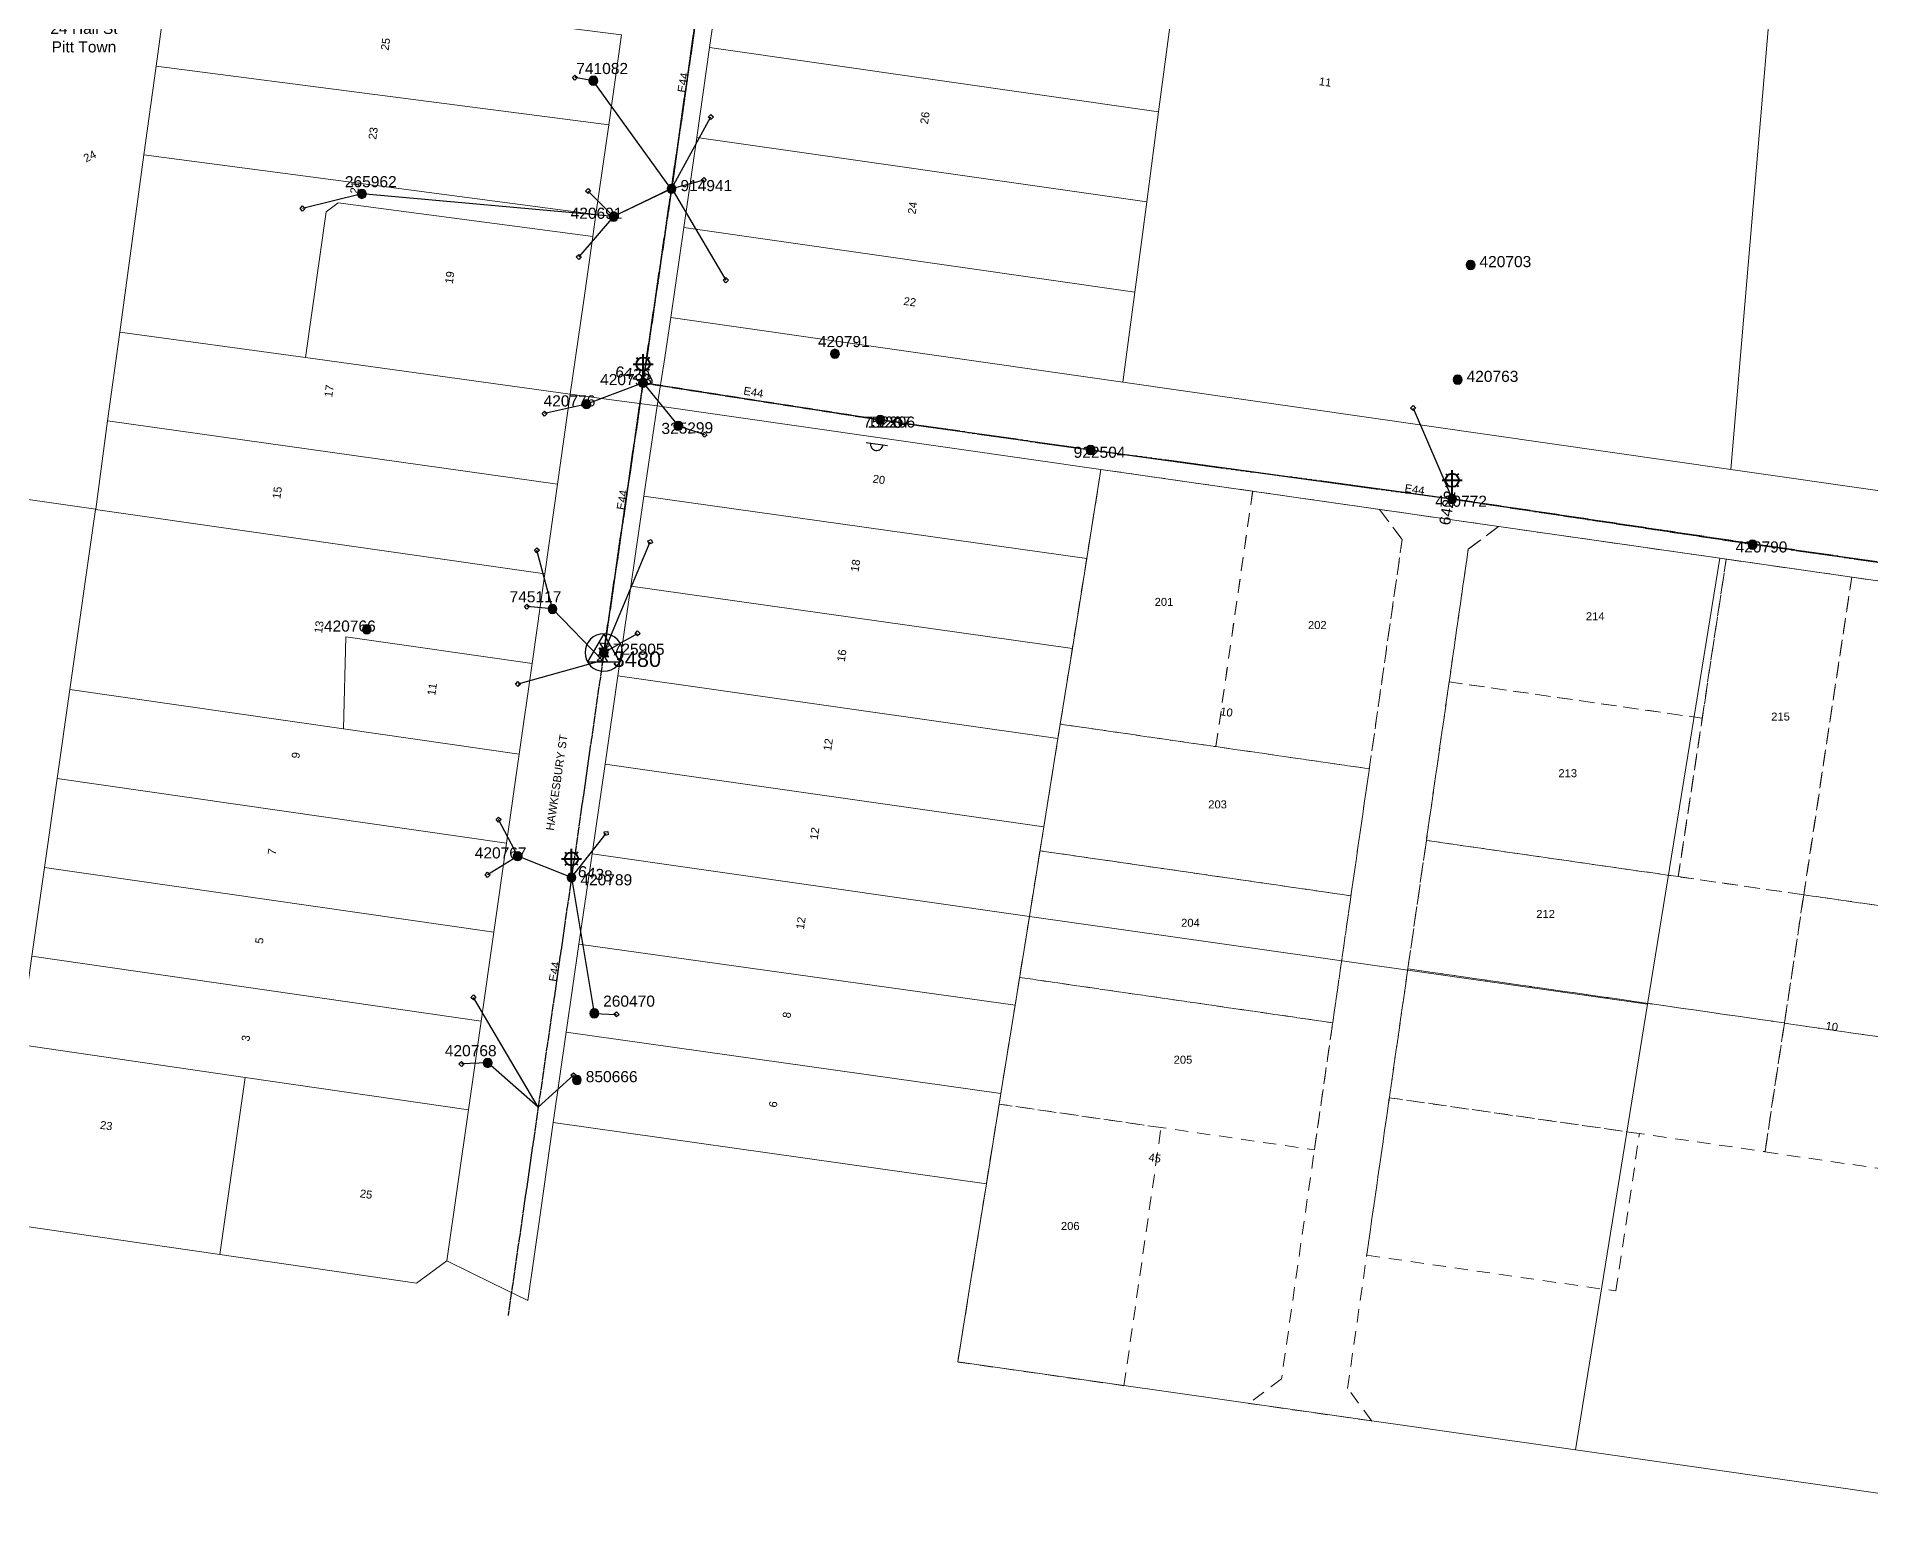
# Model space of a CAD drawing. Header units: metres. Extents: x 300152 to 302458, y 6282738 to 6284604.
# Drawn here: x 301453.7 to 301866.3, y 6282887 to 6283219.3 of the extents above; entities that cross this region are included whole.
import ezdxf
from ezdxf.enums import TextEntityAlignment as Align

# ---------------------------------------------------------------- set-up
doc = ezdxf.new("R2010")
doc.units = ezdxf.units.M
doc.linetypes.add('Cable Exist OH', pattern=[1, 1, 0])
doc.linetypes.add('Dash', pattern=[5, 3, -2])
doc.layers.get('0').update_dxf_attribs({"color": 6})
for name, color, linetype, lineweight in [('Cadastre Developer_SP_EXT', 9, 'Continuous', 5), ('Cadastre Land Parcels_SP_EXT', 9, 'Continuous', 5), ('Cadastre Roads_SP_EXT', 9, 'Continuous', 5)]:
    doc.layers.add(name, color=color, linetype=linetype, lineweight=lineweight)
for name, color, linetype in [('Equip_LV_EXT', 7, 'Continuous'), ('Equip_SP_HV_EXT', 7, 'Continuous'), ('Equip_SP_LV_EXT', 7, 'Continuous'), ('Equip_SP_SL_EXT', 7, 'Continuous'), ('Mains_LV_EXT', 7, 'Continuous'), ('Mains_SL_EXT', 7, 'Continuous'), ('Services_SP_EXT', 7, 'Continuous'), ('Sub_SP_TR_HV_LV_EXT', 7, 'Continuous'), ('SupportsOH_SP_TR_HV_LV_SL_EXT', 7, 'Continuous')]:
    doc.layers.add(name, color=color, linetype=linetype)
doc.styles.add('iecARIAL', font='arial.ttf', dxfattribs={"height": 2})
doc.styles.add('POLE_LABEL', font='arial.ttf')
doc.styles.get("Standard").update_dxf_attribs({"font": 'arial.ttf'})

# ---------------------------------------------------------------- blocks, each defined once
blk = doc.blocks.new('SUB_POLE_EXT')
blk.add_wipeout([(0, 4.22), (0.42, 4.2), (0.83, 4.14), (1.21, 4.05), (1.62, 3.9), (1.99, 3.72), (2.35, 3.51), (2.68, 3.26), (2.99, 2.99), (3.28, 2.66), (3.52, 2.34), (3.76, 1.92), (3.9, 1.62), (4.04, 1.23), (4.18, 0.63), (4.22, 0), (4.18, -0.61), (4.06, -1.15), (3.9, -1.62), (3.58, -2.24), (3.22, -2.73), (2.97, -3.01), (2.68, -3.26), (2.36, -3.5), (2, -3.72), (1.64, -3.89), (1.25, -4.03), (0.82, -4.14), (0.42, -4.2), (0, -4.22), (-0.41, -4.2), (-0.8, -4.15), (-1.21, -4.05), (-1.62, -3.9), (-1.99, -3.73), (-2.35, -3.51), (-2.68, -3.26), (-2.96, -3.02), (-3.23, -2.72), (-3.51, -2.35), (-3.71, -2.01), (-3.91, -1.6), (-4.05, -1.21), (-4.16, -0.76), (-4.22, -0.14), (-4.21, 0.39), (-4.14, 0.83), (-4.03, 1.27), (-3.9, 1.63), (-3.71, 2.02), (-3.5, 2.37), (-3.28, 2.67), (-2.99, 2.99), (-2.68, 3.27), (-2.33, 3.52), (-1.98, 3.73), (-1.63, 3.9), (-1.2, 4.05), (-0.78, 4.15), (-0.4, 4.21)])
blk.add_line((2.16, 0.48), (2.16, 0.48, 0))
blk.add_lwpolyline([(-4.22, 0, 1), (4.22, 0, 1)], format="xyb", close=True)
blk.add_lwpolyline([(2.14, 0.52), (0, 4.22), (-3.66, -2.11), (3.66, -2.11)], close=True)
for tag, height, flags, p in [('STREET_CODE', 0.2, 9, (1.5, 0)), ('ASSET_NUM', 2.5, 8, (2, 2)), ('CONSTRUCTED_VOLTAGE', 0.2, 9, (1.5, -0.2)), ('OPERATING_VOLTAGE', 0.2, 9, (1.5, -0.6)), ('OPERATED_BY', 0.2, 9, (1.5, -0.8)), ('ORIENTATION', 0.2, 9, (1.5, -1.2)), ('OWNED_BY', 0.2, 9, (1.5, -1.4)), ('SECONDARY_VOLTAGE', 0.2, 9, (1.5, -1.6)), ('STATE', 0.2, 9, (1.5, -1.8)), ('SUBSTATION_TYPE', 0.2, 9, (1.5, -2)), ('STREETNAME', 0.2, 9, (1.5, -2.8)), ('SUBURB', 0.2, 9, (1.5, -3)), ('Z', 0.2, 1, (1.5, -3.4)), ('NO_PHASES', 0.2, 9, (1.5, -0.4)), ('MAINTAINED_BY', 0.2, 9, (1.5, -1)), ('USAGE', 0.2, 9, (1.5, -2.2)), ('LEGEND', 0.2, 9, (1.5, -2.4)), ('LOCATION', 0.2, 9, (1.5, -2.6)), ('NOTES', 0.2, 9, (1.5, -3.2))]:
    blk.add_attdef(tag, text='', height=height, dxfattribs=dict(flags=flags)).set_placement(p, align=Align.MIDDLE_LEFT)
blk = doc.blocks.new('LV_OH_LINKS_OPEN_EXT')
for p, q in [((-0.17, 4.97), (-0.17, 5.46)), ((0.17, 4.97), (0.17, 5.46)), ((-0.17, 3), (-0.17, 2.5)), ((0.17, 3), (0.17, 2.5))]:
    blk.add_line(p, q)
blk.add_lwpolyline([(0, 2.99, 1), (0, 4.98, 1)], format="xyb", close=True)
at = {"flags": 9}
for tag, p in [('ACTUAL_STATUS', (0, 0)), ('CONSTRUCTED_VOLTAGE', (0, -0.2)), ('OPERATING_VOLTAGE', (0, -0.6)), ('ORIENTATION', (0, -0.8)), ('OWNED_BY', (0, -1)), ('STATE', (0, -1.2)), ('SWITCH_TYPE', (0, -1.4)), ('NO_PHASES', (0, -0.4)), ('USAGE', (0, -1.6)), ('LEGEND', (0, -1.8)), ('NOTES', (0, -2))]:
    blk.add_attdef(tag, text='', height=0.2, dxfattribs=at).set_placement(p, align=Align.MIDDLE_LEFT)
at = {"flags": 1}
blk.add_attdef('Z', (0, 0), '', height=0.2, dxfattribs=at)
blk = doc.blocks.new('LV_OH_LINKS_DISTFUSE_EXT')
for p, q in [((0, 0), (0.96, 0)), ((3.84, 0), (4.8, 0))]:
    blk.add_line(p, q)
blk.add_lwpolyline([(3.84, -1.2), (3.84, 1.2), (0.96, -1.2), (0.96, 1.2)], close=True)
at = {"flags": 9}
for tag, p in [('ACTUAL_STATUS', (0, 0)), ('CONSTRUCTED_VOLTAGE', (0, -0.2)), ('OPERATING_VOLTAGE', (0, -0.6)), ('ORIENTATION', (0, -0.8)), ('OWNED_BY', (0, -1)), ('STATE', (0, -1.2)), ('SWITCH_TYPE', (0, -1.4)), ('NO_PHASES', (0, -0.4)), ('USAGE', (0, -1.6)), ('NOTES', (0, -1.8))]:
    blk.add_attdef(tag, text='', height=0.2, dxfattribs=at).set_placement(p, align=Align.MIDDLE_LEFT)
at = {"flags": 1}
blk.add_attdef('Z', (0, 0), '', height=0.2, dxfattribs=at)
blk = doc.blocks.new('SL_LANTERN_EXT')
at = {"lineweight": 40}
for p, q in [((-2.25, 4.22), (2.25, 4.22)), ((-1.46, 5.68), (-1.06, 5.28)), ((0, 1.97), (0, 6.47)), ((1.46, 5.68), (1.06, 5.28)), ((-1.46, 2.76), (-1.06, 3.16)), ((0, 0), (0, 2.72)), ((1.46, 2.76), (1.06, 3.16))]:
    blk.add_line(p, q, dxfattribs=at)
blk.add_circle((0, 4.22), 1.5, dxfattribs=at)
at = {"style": 'iecARIAL', "flags": 8}
blk.add_attdef('ASSET_NUM', (1.5, 1.5), '', height=2.5, dxfattribs=at)
for tag, p, height, flags in [('OPERATING_VOLTAGE', (0.98, -1.65), 0.2, 9), ('ORIENTATION', (0.98, -1.85), 0.2, 9), ('OWNED_BY', (0.98, -2.05), 0.2, 9), ('STATE', (0.98, -2.25), 0.2, 9), ('CONSTRUCTED_VOLTAGE', (0.98, -0.65), 0.2, 9), ('CONTROL_TYPE', (0.98, -0.85), 0.2, 9), ('LANTERN_PURPOSE', (0.98, -1.05), 0.2, 9), ('LANTERN_TYPE', (0.98, -1.25), 0.2, 9), ('NO_PHASES', (0.98, -1.45), 0.2, 9), ('USAGE', (0.98, -2.45), 0.2, 9), ('CEXIST', (0.98, -2.65), 0.2, 9), ('CNEW', (0.98, -2.85), 0.2, 9), ('CNUMBER', (0.98, -3.05), 0.2, 9), ('CREMOVE', (0.98, -3.25), 0.2, 9), ('CREPLACE', (0.98, -3.45), 0.2, 9), ('LKINGHEIGHT', (0.98, -3.65), 0.2, 9), ('LBRACKET', (0.98, -3.85), 0.2, 9), ('LBRACKETVOCAB', (0.98, -4.05), 0.2, 9), ('LCATEGORY', (0.98, -4.25), 0.2, 9), ('LNUMBER', (2.18, -3.25), 2.5, 8), ('LCHARGE1', (0.98, -4.45), 0.2, 9), ('LCHARGE1PERCENT', (0.98, -4.65), 0.2, 9), ('LCHARGE2', (0.98, -4.85), 0.2, 9), ('LCHARGE2PERCENT', (0.98, -5.05), 0.2, 9), ('LCHARGE3', (0.98, -5.25), 0.2, 9), ('LCHARGE3PERCENT', (0.98, -5.45), 0.2, 9), ('LEXIST', (0.98, -5.65), 0.2, 9), ('LLAMP', (0.98, -5.85), 0.2, 9), ('LLAMPVOCAB', (0.98, -6.05), 0.2, 9), ('LMAST', (0.98, -6.25), 0.2, 9), ('LMASTVOCAB', (0.98, -6.45), 0.2, 9), ('LNEW', (0.98, -6.65), 0.2, 9), ('LANTNUMBER', (0.98, -6.85), 0.2, 9), ('LOUTREACH', (0.98, -7.25), 0.2, 9), ('LOUTREACHVOCAB', (0.98, -7.45), 0.2, 9), ('LRATECODE', (0.98, -7.65), 0.2, 9), ('LREMOVE', (0.98, -7.85), 0.2, 9), ('LREPLACE', (0.98, -8.05), 0.2, 9), ('LTYPE', (0.98, -8.25), 0.2, 9), ('LTYPEVOCAB', (0.98, -8.45), 0.2, 9), ('STREETNAME', (0.98, -9.25), 0.2, 9), ('SUBURB', (0.98, -9.45), 0.2, 1), ('LEGEND', (0.98, -8.65), 0.2, 9), ('LOCATION', (0.98, -8.85), 0.2, 9), ('NOTES', (0.98, -9.05), 0.2, 9)]:
    blk.add_attdef(tag, p, '', height=height, dxfattribs=dict(flags=flags))
blk = doc.blocks.new('CCP_EXT')
blk.add_wipeout([(0, 0.57), (0.57, 0), (0, -0.57), (-0.57, 0)])
blk.add_lwpolyline([(-0.57, 0), (0, 0.57), (0.57, 0), (0, -0.57), (-0.57, 0)])
at = {"flags": 1}
blk.add_attdef('Z', (0, 0), '', height=0.2, dxfattribs=at)
at = {"flags": 9}
for tag, p in [('CCP_TYPE', (0, 0)), ('CONSTRUCTED_VOLTAGE', (0, -0.2)), ('OPERATING_VOLTAGE', (0, -0.6)), ('ORIENTATION', (0, -0.8)), ('OWNED_BY', (0, -1)), ('STATE', (0, -1.8)), ('NO_PHASES', (0, -0.4)), ('USAGE', (0, -1.2)), ('LEGEND', (0, -1.4)), ('LIFE_SUPPORT', (0, -1.6)), ('NOTES', (0, -2))]:
    blk.add_attdef(tag, text='', height=0.2, dxfattribs=at).set_placement(p, align=Align.MIDDLE_LEFT)
blk = doc.blocks.new('POLE_EXT')
blk.add_hatch(color=256).paths.add_polyline_path([(-1, 0, 1), (1, 0, 1)])
blk.add_lwpolyline([(-1, 0, 1), (1, 0, 1)], format="xyb", close=True)
for tag, height, flags, p in [('pNumber', 2.5, 8, (-17.84, 2.07)), ('OWNED_BY', 0.2, 9, (1.35, -0.4)), ('SPECIAL_USE', 0.2, 9, (1.35, -0.8)), ('STATE', 0.2, 9, (1.35, -1)), ('cLV', 0.2, 9, (1.35, -1.4)), ('hDepth', 0.2, 9, (1.35, -1.6)), ('hDia', 0.2, 9, (1.35, -1.8)), ('cHV', 0.2, 9, (1.35, -2)), ('cLinedev', 0.2, 9, (1.35, -3.4)), ('pExisting', 0.2, 9, (1.35, -3.8)), ('PARENT', 0.2, 9, (1.35, -0.6)), ('USAGE', 0.2, 9, (1.35, -1.2)), ('LBRACKET', 0.2, 9, (1.35, -2.2)), ('LExisting', 0.2, 9, (1.35, -2.4)), ('LANTNUMBER', 0.2, 9, (1.35, -2.6)), ('LOther', 0.2, 9, (1.35, -2.8)), ('LRemove', 0.2, 9, (1.35, -3)), ('LEGEND', 0.2, 9, (1.35, -3.2)), ('LOCATION', 0.2, 9, (1.35, -3.6)), ('PFNUMBER', 0.2, 9, (1.35, -4)), ('NEWPFNUMBER', 0.2, 9, (1.35, -4.2)), ('pFooting', 0.2, 9, (1.35, -4.4)), ('pNew', 0.2, 9, (1.35, -4.6)), ('pRelocate', 0.2, 9, (1.35, -5)), ('pRemove', 0.2, 9, (1.35, -5.2)), ('pReplace', 0.2, 9, (1.35, -5.4)), ('pStay', 0.2, 9, (1.35, -5.6)), ('pType', 0.2, 9, (1.35, -5.8)), ('cspan', 0.2, 9, (1.35, -6)), ('STREETNAME', 0.2, 9, (1.35, -6.2)), ('SUBURB', 0.2, 9, (1.35, -6.4)), ('OPERATED_BY', 0.2, 9, (1.36, -7.01)), ('NOTES', 0.2, 9, (1.35, -6.6)), ('MAINTAINED_BY', 0.2, 9, (1.36, -6.81))]:
    blk.add_attdef(tag, text='', height=height, dxfattribs=dict(flags=flags)).set_placement(p, align=Align.MIDDLE_LEFT)
at = {"style": 'POLE_LABEL'}
for tag, height, flags, p in [('STRUCTURE_PLANT_NUMBER', 0.2, 9, (1.35, 0.03)), ('ASSET_NUM', 2.5, 8, (2, 2)), ('STREET_CODE', 0.2, 9, (1.35, -0.2))]:
    blk.add_attdef(tag, text='', height=height, dxfattribs=dict(at, flags=flags)).set_placement(p, align=Align.MIDDLE_LEFT)
at = {"flags": 1}
blk.add_attdef('Z', (1.35, -7.33), '', height=0.2, dxfattribs=at)
blk = doc.blocks.new('HV_USL_CLOSED_EXT')
blk.add_line((2.4, 5.5), (-2.4, 5.5))
blk.add_lwpolyline([(1.44, 5.5, 0.414214), (0, 6.94, 0.414214), (-1.44, 5.5)], format="xyb")
for tag, height, flags, p in [('STREET_CODE', 0.2, 9, (1.5, 0)), ('ASSET_NUM', 2.5, 8, (2, 2)), ('ACTUAL_STATUS', 0.2, 9, (1.5, -0.2)), ('CONSTRUCTED_VOLTAGE', 0.2, 9, (1.5, -0.4)), ('OPERATING_VOLTAGE', 0.2, 9, (1.5, -0.8)), ('ORIENTATION', 0.2, 9, (1.5, -1)), ('OWNED_BY', 0.2, 9, (1.5, -1.2)), ('OPERATED_BY', 0.2, 9, (1.5, -1.4)), ('STATE', 0.2, 9, (1.5, -1.8)), ('SWITCH_TYPE', 0.2, 9, (1.5, -2)), ('STREETNAME', 0.2, 9, (1.5, -2.8)), ('SUBURB', 0.2, 9, (1.5, -3)), ('Z', 0.2, 1, (1.5, -3.6)), ('NO_PHASES', 0.2, 9, (1.5, -0.6)), ('MAINTAINED_BY', 0.2, 9, (1.5, -1.6)), ('USAGE', 0.2, 9, (1.5, -2.2)), ('LEGEND', 0.2, 9, (1.5, -2.4)), ('LOCATION', 0.2, 9, (1.5, -2.6)), ('NOTES', 0.2, 9, (1.5, -3.2)), ('LABEL_ALIGNMENT', 0.2, 9, (1.5, -3.4))]:
    blk.add_attdef(tag, text='', height=height, dxfattribs=dict(flags=flags)).set_placement(p, align=Align.MIDDLE_LEFT)

msp = doc.modelspace()

# ---------------------------------------------------------------- linework, layer by layer
at = {"layer": 'Cadastre Developer_SP_EXT', "linetype": 'Dash'}
for points in [[(301693.17, 6283121.9), (301684.01, 6283064.58), (301719.04, 6283059.52), (301727.31, 6283117), (301693.17, 6283121.9)], [(301727.31, 6283117), (301719.04, 6283059.52), (301753.54, 6283054.53), (301760.95, 6283106.11), (301755.86, 6283112.9), (301727.31, 6283117)], [(301755.86, 6283112.9), (301760.95, 6283106.11), (301733.79, 6282917.24), (301726.38, 6282911.71), (301754.14, 6282907.75), (301748.65, 6282915.1), (301775.81, 6283103.97), (301782.61, 6283109.06), (301755.86, 6283112.9)], [(301833.85, 6283101.71), (301782.61, 6283109.06), (301775.81, 6283103.97), (301771.52, 6283074.08), (301828.45, 6283065.91), (301833.85, 6283101.71)], [(301862.08, 6283097.66), (301833.85, 6283101.71), (301823.07, 6283030.27), (301851.29, 6283026.17), (301862.08, 6283097.66)], [(301890.32, 6283093.61), (301862.08, 6283097.66), (301851.29, 6283026.17), (301879.54, 6283022.12), (301890.32, 6283093.61)], [(301823.07, 6283030.27), (301828.45, 6283065.91), (301771.52, 6283074.08), (301766.38, 6283038.41), (301823.07, 6283030.27)], [(301749.42, 6283025.95), (301753.54, 6283054.53), (301684.01, 6283064.58), (301679.45, 6283036.08), (301749.42, 6283025.95)], [(301762.22, 6283009.49), (301846.94, 6282997.33), (301851.29, 6283026.17), (301766.38, 6283038.41), (301762.22, 6283009.49)], [(301745.31, 6282997.37), (301749.42, 6283025.95), (301679.45, 6283036.08), (301674.86, 6283007.58), (301745.31, 6282997.37)], [(301846.93, 6282997.27), (301931.72, 6282985.1), (301936.27, 6283013.98), (301851.29, 6283026.17), (301846.93, 6282997.27)], [(301670.26, 6282979.07), (301741.2, 6282968.78), (301745.31, 6282997.37), (301674.86, 6283007.58), (301670.26, 6282979.07)], [(301758.05, 6282980.51), (301842.58, 6282968.38), (301846.94, 6282997.33), (301762.22, 6283009.49), (301758.05, 6282980.51)], [(301842.56, 6282968.29), (301927.14, 6282956.16), (301931.72, 6282985.1), (301846.93, 6282997.27), (301842.56, 6282968.29)], [(301698.35, 6282915.7), (301706.7, 6282973.78), (301670.26, 6282979.07), (301660.95, 6282921.02), (301698.35, 6282915.7)], [(301809, 6282937.01), (301814.34, 6282972.43), (301758.05, 6282980.51), (301752.96, 6282945.05), (301809, 6282937.01)]]:
    msp.add_lwpolyline(points, close=True, dxfattribs=at)
at = {"layer": 'Cadastre Land Parcels_SP_EXT', "linetype": 'Continuous'}
for points in [[(301956.57, 6283307.8), (301852.89, 6283320.38), (301845.23, 6283244.01), (301834.88, 6283121.91), (301936.49, 6283107.33), (301956.57, 6283307.8)], [(301469.68, 6283132.87), (301472.41, 6283152.82), (301477.85, 6283192.71), (301480.57, 6283212.66), (301483.29, 6283232.6), (301486.01, 6283252.54), (301488.28, 6283269.18), (301449.82, 6283249.44), (301445.01, 6283246.98), (301426.79, 6283118.7), (301431.22, 6283118.07), (301467, 6283112.99), (301469.68, 6283132.87)], [(301760.27, 6283256.46), (301714.21, 6283263.21), (301711.52, 6283242.92), (301708.83, 6283222.65), (301706.15, 6283202.37), (301703.47, 6283182.09), (301700.79, 6283161.81), (301698.11, 6283141.54), (301834.88, 6283121.91), (301845.23, 6283244.01), (301779.9, 6283253.58), (301760.27, 6283256.46)], [(301708.83, 6283222.65), (301608.04, 6283237.14), (301605.13, 6283216.89), (301706.15, 6283202.37), (301708.83, 6283222.65)], [(301585.29, 6283219.69), (301483.29, 6283232.6), (301480.57, 6283212.66), (301582.43, 6283199.48), (301585.29, 6283219.69)], [(301706.15, 6283202.37), (301605.13, 6283216.89), (301602.22, 6283196.63), (301703.47, 6283182.09), (301706.15, 6283202.37)], [(301579.56, 6283179.26), (301582.43, 6283199.48), (301480.57, 6283212.66), (301477.85, 6283192.71), (301579.56, 6283179.26)], [(301703.47, 6283182.09), (301602.22, 6283196.63), (301599.32, 6283176.38), (301700.79, 6283161.81), (301703.47, 6283182.09)], [(301578.85, 6283174.31), (301579.56, 6283179.26), (301477.85, 6283192.71), (301472.41, 6283152.82), (301514.17, 6283147.06), (301518.87, 6283179.9), (301521.52, 6283181.89), (301578.85, 6283174.31)], [(301576.73, 6283159.47), (301578.85, 6283174.31), (301521.52, 6283181.89), (301518.87, 6283179.9), (301514.17, 6283147.06), (301573.77, 6283138.83), (301576.73, 6283159.47)], [(301700.79, 6283161.81), (301599.32, 6283176.38), (301596.41, 6283156.12), (301698.11, 6283141.54), (301700.79, 6283161.81)], [(301573.77, 6283138.83), (301514.17, 6283147.06), (301472.41, 6283152.82), (301469.68, 6283132.87), (301570.91, 6283118.62), (301573.77, 6283138.83)], [(301693.17, 6283121.9), (301593.36, 6283136.22), (301590.35, 6283115.92), (301689.96, 6283101.84), (301693.17, 6283121.9)], [(301570.91, 6283118.62), (301469.68, 6283132.87), (301467, 6283112.99), (301466.99, 6283112.92), (301568.04, 6283098.4), (301570.91, 6283118.62)], [(301832.41, 6283101.91), (301693.17, 6283121.9), (301689.96, 6283101.84), (301686.74, 6283081.58), (301683.49, 6283061.34), (301680.31, 6283041.45), (301677.09, 6283021.31), (301816.15, 6283001.57), (301832.41, 6283101.91)], [(301431.22, 6283118.07), (301426.79, 6283118.7), (301409.6, 6282998.13), (301449.8, 6282992.4), (301449.89, 6282992.48), (301452.64, 6283012.33), (301455.49, 6283032.34), (301458.35, 6283052.35), (301461.2, 6283072.36), (301466.99, 6283112.92), (301467, 6283112.99), (301431.22, 6283118.07)], [(301565.17, 6283078.2), (301568.04, 6283098.4), (301466.99, 6283112.92), (301461.2, 6283072.36), (301522.78, 6283063.49), (301523.31, 6283084.22), (301565.17, 6283078.2)], [(301899.87, 6282886.97), (301932.16, 6283087.6), (301832.41, 6283101.91), (301816.15, 6283001.57), (301799.92, 6282901.25), (301899.87, 6282886.97)], [(301565.17, 6283078.2), (301523.31, 6283084.22), (301522.78, 6283063.49), (301562.26, 6283057.8), (301565.17, 6283078.2)], [(301562.26, 6283057.8), (301522.78, 6283063.49), (301461.2, 6283072.36), (301458.35, 6283052.35), (301559.42, 6283037.78), (301562.26, 6283057.8)], [(301680.31, 6283041.45), (301581.6, 6283055.6), (301578.69, 6283035.39), (301677.09, 6283021.31), (301680.31, 6283041.45)], [(301559.42, 6283037.78), (301458.35, 6283052.35), (301455.49, 6283032.34), (301556.58, 6283017.77), (301559.42, 6283037.78)], [(301556.58, 6283017.77), (301455.49, 6283032.34), (301452.64, 6283012.33), (301553.74, 6282997.77), (301556.58, 6283017.77)], [(301673.84, 6283001.32), (301677.09, 6283021.31), (301578.69, 6283035.39), (301575.71, 6283015.09), (301673.84, 6283001.32)], [(301816.15, 6283001.57), (301677.09, 6283021.31), (301673.84, 6283001.32), (301670.64, 6282981.49), (301667.39, 6282961.09), (301664.13, 6282940.93), (301660.95, 6282921.03), (301799.92, 6282901.25), (301816.15, 6283001.57)], [(301553.74, 6282997.77), (301452.64, 6283012.33), (301449.89, 6282992.48), (301500.62, 6282985.05), (301550.89, 6282977.76), (301553.74, 6282997.77)], [(301673.84, 6283001.32), (301575.71, 6283015.09), (301572.87, 6282995.29), (301670.64, 6282981.49), (301673.84, 6283001.32)], [(301670.64, 6282981.49), (301572.87, 6282995.29), (301569.96, 6282974.96), (301667.39, 6282961.09), (301670.64, 6282981.49)], [(301494.9, 6282945.19), (301500.62, 6282985.05), (301449.89, 6282992.48), (301449.8, 6282992.4), (301444.09, 6282952.56), (301494.9, 6282945.19)], [(301539.21, 6282938.75), (301546.01, 6282943.83), (301550.89, 6282977.76), (301500.62, 6282985.05), (301494.9, 6282945.19), (301539.21, 6282938.75)]]:
    msp.add_lwpolyline(points, close=True, dxfattribs=at)
at = {"layer": 'Mains_LV_EXT', "linetype": 'Cable Exist OH'}
for points in [[(301590.14, 6283141.38), (301596.56, 6283185.04)], [(301643.51, 6283133.06), (301590.14, 6283141.38)], [(301772.19, 6283115.25), (301690.85, 6283126.27), (301643.51, 6283133.06)], [(301929.75, 6283092.02), (301839.79, 6283105.15), (301772.19, 6283115.25)]]:
    msp.add_lwpolyline(points, dxfattribs=at)
at = {"layer": 'Mains_LV_EXT', "linetype": 'Continuous'}
msp.add_lwpolyline([(301592.13, 6283141.12, 0.495929), (301590.43, 6283143.39)], format="xyb", dxfattribs=at)
at = {"layer": 'Mains_SL_EXT', "linetype": 'Cable Exist OH'}
msp.add_lwpolyline([(301772.19, 6283115.25), (301839.76, 6283105.09), (301929.68, 6283092.17), (301999.85, 6283082.31)], dxfattribs=at)

# ---------------------------------------------------------------- block references
at = {"layer": 'Equip_SP_HV_EXT'}
ref = msp.add_blockref('HV_USL_CLOSED_EXT', (301643.51, 6283133.06), dxfattribs=dict(at, rotation=171.8872288477649))
ref.add_attrib('ASSET_NUM', '11207', dxfattribs={"layer": '0', "height": 2.5}).set_placement((301645.51, 6283133.81), align=Align.TOP_CENTER)
at = {"layer": 'Equip_SP_LV_EXT', "rotation": 260.5347814841947}
msp.add_blockref('LV_OH_LINKS_OPEN_EXT', (301643.51, 6283133.06), dxfattribs=at)
at = {"layer": 'Equip_SP_SL_EXT'}
ref = msp.add_blockref('SL_LANTERN_EXT', (301590.14, 6283141.38), dxfattribs=at)
ref.add_attrib('ASSET_NUM', '6420', dxfattribs={"layer": '0', "height": 2.5, "rotation": 351.8363, "style": 'iecARIAL'}).set_placement((301591.64, 6283142.88), align=Align.MIDDLE_RIGHT)
ref = msp.add_blockref('SL_LANTERN_EXT', (301772.19, 6283115.25), dxfattribs=at)
ref.add_attrib('ASSET_NUM', '6422', dxfattribs={"layer": '0', "height": 2.5, "rotation": 80.552, "style": 'iecARIAL'}).set_placement((301773.69, 6283116.75), align=Align.BOTTOM_RIGHT)
ref = msp.add_blockref('SL_LANTERN_EXT', (301574.05, 6283030.05), dxfattribs=at)
ref.add_attrib('ASSET_NUM', '6438', dxfattribs={"layer": '0', "height": 2.5, "rotation": 350.5668, "style": 'iecARIAL'}).set_placement((301575.55, 6283031.55), align=Align.MIDDLE_LEFT)
at = {"layer": 'Sub_SP_TR_HV_LV_EXT'}
ref = msp.add_blockref('SUB_POLE_EXT', (301581.32, 6283080.7), dxfattribs=at)
ref.add_attrib('ASSET_NUM', '3480', dxfattribs={"layer": '0', "height": 3.5}).set_placement((301583.32, 6283080.95), align=Align.TOP_LEFT)
at = {"layer": 'SupportsOH_SP_TR_HV_LV_SL_EXT'}
ref = msp.add_blockref('POLE_EXT', (301526.89, 6283183.91), dxfattribs=at)
ref.add_attrib('ASSET_NUM', '265962', dxfattribs={"layer": '0', "height": 2.5, "style": 'POLE_LABEL'}).set_placement((301528.89, 6283184.66), align=Align.BOTTOM_CENTER)
ref = msp.add_blockref('POLE_EXT', (301583.51, 6283178.8), dxfattribs=dict(at, rotation=359.94337718894))
ref.add_attrib('ASSET_NUM', '420691', dxfattribs={"layer": '0', "height": 2.5, "rotation": 359.9304, "style": 'POLE_LABEL'}).set_placement((301585.51, 6283179.55), align=Align.MIDDLE_RIGHT)
ref = msp.add_blockref('POLE_EXT', (301776.33, 6283167.92), dxfattribs=at)
ref.add_attrib('ASSET_NUM', '420703', dxfattribs={"layer": '0', "height": 2.5, "style": 'POLE_LABEL'}).set_placement((301778.33, 6283168.67), align=Align.MIDDLE_LEFT)
ref = msp.add_blockref('POLE_EXT', (301633.31, 6283147.93), dxfattribs=at)
ref.add_attrib('ASSET_NUM', '420791', dxfattribs={"layer": '0', "height": 2.5, "rotation": 0.0214, "style": 'POLE_LABEL'}).set_placement((301635.31, 6283148.68), align=Align.BOTTOM_CENTER)
ref = msp.add_blockref('POLE_EXT', (301773.43, 6283142.1), dxfattribs=at)
ref.add_attrib('ASSET_NUM', '420763', dxfattribs={"layer": '0', "height": 2.5, "style": 'POLE_LABEL'}).set_placement((301775.43, 6283142.85), align=Align.MIDDLE_LEFT)
ref = msp.add_blockref('POLE_EXT', (301590.14, 6283141.38), dxfattribs=at)
ref.add_attrib('ASSET_NUM', '420793', dxfattribs={"layer": '0', "height": 2.5, "rotation": 0.0191, "style": 'POLE_LABEL'}).set_placement((301592.14, 6283142.13), align=Align.MIDDLE_RIGHT)
ref = msp.add_blockref('POLE_EXT', (301643.51, 6283133.06), dxfattribs=at)
ref.add_attrib('ASSET_NUM', '752206', dxfattribs={"layer": '0', "height": 2.5, "rotation": 0.0229, "style": 'POLE_LABEL'}).set_placement((301645.51, 6283133.81), align=Align.TOP_CENTER)
ref = msp.add_blockref('POLE_EXT', (301690.85, 6283126.27), dxfattribs=at)
ref.add_attrib('ASSET_NUM', '922504', dxfattribs={"layer": '0', "height": 2.5, "rotation": 0.0673, "style": 'POLE_LABEL'}).set_placement((301692.85, 6283127.02), align=Align.TOP_CENTER)
ref = msp.add_blockref('POLE_EXT', (301772.19, 6283115.25), dxfattribs=at)
ref.add_attrib('ASSET_NUM', '420772', dxfattribs={"layer": '0', "height": 2.5, "rotation": 359.9282, "style": 'POLE_LABEL'}).set_placement((301774.19, 6283116), align=Align.TOP_CENTER)
ref = msp.add_blockref('POLE_EXT', (301839.78, 6283104.96), dxfattribs=at)
ref.add_attrib('ASSET_NUM', '420790', dxfattribs={"layer": '0', "height": 2.5, "rotation": 0.0069, "style": 'POLE_LABEL'}).set_placement((301841.78, 6283105.71), align=Align.TOP_CENTER)
ref = msp.add_blockref('POLE_EXT', (301528, 6283085.9), dxfattribs=at)
ref.add_attrib('ASSET_NUM', '420766', dxfattribs={"layer": '0', "height": 2.5, "style": 'POLE_LABEL'}).set_placement((301530, 6283086.65), align=Align.MIDDLE_RIGHT)
ref = msp.add_blockref('POLE_EXT', (301561.94, 6283034.86), dxfattribs=at)
ref.add_attrib('ASSET_NUM', '420767', dxfattribs={"layer": '0', "height": 2.5, "style": 'POLE_LABEL'}).set_placement((301563.94, 6283035.61), align=Align.MIDDLE_RIGHT)
ref = msp.add_blockref('POLE_EXT', (301574.05, 6283030.05), dxfattribs=at)
ref.add_attrib('ASSET_NUM', '420789', dxfattribs={"layer": '0', "height": 2.5, "rotation": 359.9518, "style": 'POLE_LABEL'}).set_placement((301576.05, 6283030.8), align=Align.TOP_LEFT)

# ---------------------------------------------------------------- texts
at = {"layer": 'Cadastre Developer_SP_EXT'}
for s, p in [('201', (301705.25, 6283091.19)), ('202', (301739.75, 6283085.98)), ('214', (301802.28, 6283087.96)), ('215', (301843.97, 6283065.38)), ('213', (301796.09, 6283052.64)), ('203', (301717.31, 6283045.62)), ('204', (301711.21, 6283018.98)), ('212', (301791.11, 6283020.96)), ('205', (301709.53, 6282988.16)), ('206', (301684.16, 6282950.74))]:
    msp.add_text(s, height=1.8, dxfattribs=at).set_placement(p)
at = {"layer": 'Cadastre Land Parcels_SP_EXT'}
for s, rotation, p in [('25', 81.6839, (301532.89, 6283216.11)), ('11', 351.6813, (301742.12, 6283208.41)), ('26', 81.6834, (301654.24, 6283199.49)), ('23', 81.6837, (301530.1, 6283196.03)), ('24', 27.0141, (301464.83, 6283190.96)), ('21', 81.68, (301525.99, 6283183.82)), ('24', 81.6837, (301651.45, 6283179.23)), ('19', 81.68, (301547.32, 6283163.58)), ('22', 351.6812, (301648.66, 6283158.96)), ('17', 81.6845, (301520.19, 6283138.04)), ('20', 351.6812, (301641.71, 6283118.97)), ('15', 81.6836, (301508.52, 6283115.16)), ('18', 81.68, (301638.62, 6283098.75)), ('13', 81.6837, (301517.92, 6283084.93)), ('16', 81.68, (301635.53, 6283078.51)), ('11', 81.6838, (301543.38, 6283070.92)), ('10', 351.69, (301719.91, 6283066.61)), ('12', 81.68, (301632.47, 6283058.46)), ('9', 81.6835, (301512.8, 6283056.75)), ('12', 81.68, (301629.42, 6283038.44)), ('7', 81.6842, (301507.46, 6283035.06)), ('12', 81.68, (301626.33, 6283018.28)), ('5', 81.6835, (301504.61, 6283015.05)), ('8', 81.68, (301623.27, 6282998.3)), ('10', 351.69, (301856.1, 6282995.86)), ('3', 81.6843, (301501.56, 6282993.08)), ('6', 81.68, (301620.21, 6282978.21)), ('23', 351.6735, (301467.86, 6282973.54)), ('45', 351.68, (301703.76, 6282966.25)), ('25', 351.6732, (301526.33, 6282958.12))]:
    msp.add_text(s, height=1.8, rotation=rotation, dxfattribs=at).set_placement(p)
at = {"layer": 'Cadastre Land Parcels_SP_EXT', "insert": (301464.36, 6283221.15), "char_height": 2.5, "attachment_point": 5}
msp.add_mtext_dynamic_manual_height_columns('Lot 13  DP 732660\\P24 Hall St\\PPitt Town', width=50, gutter_width=12.5, heights=[0], dxfattribs=at)
at = {"layer": 'Cadastre Roads_SP_EXT'}
msp.add_text('HAWKESBURY ST', height=1.8, rotation=81.6838, dxfattribs=at).set_placement((301570.03, 6283040.54))
at = {"layer": 'Mains_LV_EXT'}
for rotation, p in [(80.6097, (301599.64, 6283206.61)), (350.571, (301612.63, 6283138.76)), (80.6098, (301585.95, 6283112.69)), (351.4288, (301761.4, 6283116.86)), (80.6097, (301570.68, 6283006.52))]:
    msp.add_text('E44', height=1.8, rotation=rotation, dxfattribs=at).set_placement(p)

# ---------------------------------------------------------------- next in the draw order: linework, layer by layer
at = {"layer": 'Cadastre Land Parcels_SP_EXT', "linetype": 'Continuous'}
for points in [[(301686.74, 6283081.58), (301689.96, 6283101.84), (301590.35, 6283115.92), (301587.43, 6283095.65), (301686.74, 6283081.58)], [(301686.74, 6283081.58), (301587.43, 6283095.65), (301584.47, 6283075.45), (301683.49, 6283061.34), (301686.74, 6283081.58)], [(301683.49, 6283061.34), (301584.47, 6283075.45), (301581.6, 6283055.6), (301680.31, 6283041.45), (301683.49, 6283061.34)]]:
    msp.add_lwpolyline(points, close=True, dxfattribs=at)

# ---------------------------------------------------------------- next in the draw order: block references
at = {"layer": 'Equip_LV_EXT'}
for p, rotation in [((301581.59, 6283082.54), 261.7322095374419), ((301581.05, 6283078.85), 81.83833127820691)]:
    msp.add_blockref('LV_OH_LINKS_DISTFUSE_EXT', p, dxfattribs=dict(at, rotation=rotation))
at = {"layer": 'Services_SP_EXT'}
for p in [(301574.82, 6283210.09), (301605.41, 6283201.23), (301577.79, 6283184.56), (301603.79, 6283187.02), (301513.56, 6283180.62), (301575.67, 6283169.71), (301608.8, 6283164.5), (301763.4, 6283135.7), (301568.01, 6283134.48), (301566.27, 6283103.7), (301564.03, 6283091.02), (301561.99, 6283073.6), (301557.65, 6283043.09), (301555.17, 6283030.66), (301551.97, 6283003.07), (301549.28, 6282988.1)]:
    msp.add_blockref('CCP_EXT', p, dxfattribs=at)
for p, rotation in [((301603.97, 6283129.73), 161.3532131780334), ((301584.17, 6282999.25), 177.183453789336), ((301574.5, 6282985.56), 90.0000000000002)]:
    msp.add_blockref('CCP_EXT', p, dxfattribs=dict(at, rotation=rotation))

# ---------------------------------------------------------------- next in the draw order: linework, layer by layer
at = {"layer": 'Mains_LV_EXT', "linetype": 'Cable Exist OH'}
for points in [[(301596.56, 6283185.04), (301603.97, 6283236.91)], [(301574.05, 6283030.05), (301566.56, 6282978.36)]]:
    msp.add_lwpolyline(points, dxfattribs=at)
at = {"layer": 'Mains_SL_EXT', "linetype": 'Cable Exist OH'}
for points in [[(301603.97, 6283236.91), (301596.56, 6283185.04), (301590.14, 6283141.38)], [(301590.14, 6283141.38), (301643.51, 6283133.06), (301690.85, 6283126.27), (301772.19, 6283115.25)], [(301574.05, 6283030.05), (301566.56, 6282978.36), (301559.78, 6282931.5)]]:
    msp.add_lwpolyline(points, dxfattribs=at)
at = {"layer": 'Services_SP_EXT'}
for points in [[(301596.43, 6283185.1), (301578.95, 6283209.38), (301574.82, 6283210.09)], [(301596.56, 6283185.04), (301605.41, 6283201.23)], [(301596.56, 6283185.04), (301583.51, 6283178.8), (301526.89, 6283183.91), (301513.56, 6283180.62)], [(301596.42, 6283185.03), (301583.51, 6283178.8), (301575.67, 6283169.71)], [(301596.56, 6283185.04), (301583.51, 6283178.8), (301577.79, 6283184.56)], [(301596.46, 6283185.32), (301608.8, 6283164.5)], [(301603.79, 6283187.02), (301596.56, 6283185.04)], [(301590.14, 6283141.38), (301577.42, 6283136.58), (301568.01, 6283134.48)], [(301590.14, 6283141.38), (301598.08, 6283131.72), (301603.97, 6283129.73)], [(301763.4, 6283135.7), (301772.19, 6283115.25)], [(301581.06, 6283078.87), (301569.77, 6283090.5), (301566.27, 6283103.7)], [(301581.06, 6283078.9), (301569.77, 6283090.5), (301564.03, 6283091.02)], [(301581.06, 6283078.87), (301561.99, 6283073.6)], [(301574.05, 6283030.05), (301561.94, 6283034.86), (301557.65, 6283043.09)], [(301574.05, 6283030.05), (301561.94, 6283034.86), (301555.17, 6283030.66)], [(301574.05, 6283030.05), (301579.17, 6282999.49), (301584.17, 6282999.25)], [(301566.56, 6282978.36), (301551.97, 6283003.07)], [(301566.56, 6282978.36), (301555.2, 6282988.34), (301549.28, 6282988.1)], [(301566.56, 6282978.36), (301574.5, 6282985.56)]]:
    msp.add_lwpolyline(points, dxfattribs=at)

# ---------------------------------------------------------------- next in the draw order: block references
for p, rotation in [((301591.72, 6283105.61), 247.3424464839922), ((301581.88, 6283039.99), 231.8027231673764)]:
    msp.add_blockref('CCP_EXT', p, dxfattribs=dict(at, rotation=rotation))
msp.add_blockref('CCP_EXT', (301588.91, 6283084.99), dxfattribs=at)
at = {"layer": 'SupportsOH_SP_TR_HV_LV_SL_EXT'}
ref = msp.add_blockref('POLE_EXT', (301578.95, 6283209.38), dxfattribs=at)
ref.add_attrib('ASSET_NUM', '741082', dxfattribs={"layer": '0', "height": 2.5, "style": 'POLE_LABEL'}).set_placement((301580.95, 6283210.13), align=Align.BOTTOM_CENTER)
ref = msp.add_blockref('POLE_EXT', (301596.56, 6283185.04), dxfattribs=at)
ref.add_attrib('ASSET_NUM', '914941', dxfattribs={"layer": '0', "height": 2.5, "rotation": 359.9251, "style": 'POLE_LABEL'}).set_placement((301598.56, 6283185.79), align=Align.MIDDLE_LEFT)
ref = msp.add_blockref('POLE_EXT', (301577.42, 6283136.58), dxfattribs=at)
ref.add_attrib('ASSET_NUM', '420776', dxfattribs={"layer": '0', "height": 2.5, "style": 'POLE_LABEL'}).set_placement((301579.42, 6283137.33), align=Align.MIDDLE_RIGHT)
ref = msp.add_blockref('POLE_EXT', (301598.08, 6283131.72), dxfattribs=at)
ref.add_attrib('ASSET_NUM', '325299', dxfattribs={"layer": '0', "height": 2.5, "rotation": 1, "style": 'POLE_LABEL'}).set_placement((301600.08, 6283132.47), align=Align.TOP_CENTER)
ref = msp.add_blockref('POLE_EXT', (301569.77, 6283090.5), dxfattribs=at)
ref.add_attrib('ASSET_NUM', '745117', dxfattribs={"layer": '0', "height": 2.5, "rotation": 0.0489, "style": 'POLE_LABEL'}).set_placement((301571.77, 6283091.25), align=Align.BOTTOM_RIGHT)
ref = msp.add_blockref('POLE_EXT', (301579.17, 6282999.49), dxfattribs=at)
ref.add_attrib('ASSET_NUM', '260470', dxfattribs={"layer": '0', "height": 2.5, "style": 'POLE_LABEL'}).set_placement((301581.17, 6283000.24), align=Align.BOTTOM_LEFT)
ref = msp.add_blockref('POLE_EXT', (301555.2, 6282988.34), dxfattribs=at)
ref.add_attrib('ASSET_NUM', '420768', dxfattribs={"layer": '0', "height": 2.5, "style": 'POLE_LABEL'}).set_placement((301557.2, 6282989.09), align=Align.BOTTOM_RIGHT)
ref = msp.add_blockref('POLE_EXT', (301575.26, 6282984.5), dxfattribs=at)
ref.add_attrib('ASSET_NUM', '850666', dxfattribs={"layer": '0', "height": 2.5, "style": 'POLE_LABEL'}).set_placement((301577.26, 6282985.25), align=Align.MIDDLE_LEFT)

# ---------------------------------------------------------------- next in the draw order: linework, layer by layer
at = {"layer": 'Cadastre Roads_SP_EXT', "linetype": 'Continuous'}
for points in [[(301698.11, 6283141.54), (301596.41, 6283156.12), (301594.88, 6283146.11), (301593.36, 6283136.22), (301693.17, 6283121.9), (301832.41, 6283101.91), (301932.16, 6283087.6), (302032.17, 6283073.25), (302132.16, 6283058.91), (302235.97, 6283044.03), (302237.09, 6283050.92), (302238.56, 6283059.93), (302239.2, 6283064.25), (302240.04, 6283068.71), (302220.73, 6283071.56), (302215.01, 6283067.36), (302132.82, 6283079.16), (302033.24, 6283093.44), (302008.01, 6283097.07), (301980.83, 6283100.97), (301936.49, 6283107.33), (301834.88, 6283121.91), (301698.11, 6283141.54)], [(301593.36, 6283136.22), (301581.93, 6283137.74), (301573.77, 6283138.83), (301570.91, 6283118.62), (301568.04, 6283098.4), (301565.17, 6283078.2), (301562.26, 6283057.8), (301559.42, 6283037.78), (301556.58, 6283017.77), (301553.74, 6282997.77), (301550.89, 6282977.76), (301546.01, 6282943.83), (301556.38, 6282938.73), (301564.19, 6282934.88), (301567.06, 6282954.68), (301569.96, 6282974.96), (301572.87, 6282995.29), (301575.71, 6283015.09), (301578.69, 6283035.39), (301581.6, 6283055.6), (301584.47, 6283075.45), (301587.43, 6283095.65), (301590.35, 6283115.92), (301593.36, 6283136.22)]]:
    msp.add_lwpolyline(points, close=True, dxfattribs=at)
at = {"layer": 'Mains_LV_EXT', "linetype": 'Cable Exist OH'}
for points in [[(301581.32, 6283080.7), (301590.14, 6283141.38)], [(301581.32, 6283080.7), (301574.05, 6283030.05)]]:
    msp.add_lwpolyline(points, dxfattribs=at)
at = {"layer": 'Mains_SL_EXT', "linetype": 'Cable Exist OH'}
msp.add_lwpolyline([(301590.14, 6283141.38), (301581.32, 6283080.7), (301574.05, 6283030.05)], dxfattribs=at)
at = {"layer": 'Services_SP_EXT'}
for points in [[(301581.32, 6283080.7), (301591.72, 6283105.61)], [(301581.32, 6283080.7), (301588.91, 6283084.99)], [(301574.05, 6283030.05), (301581.88, 6283039.99)]]:
    msp.add_lwpolyline(points, dxfattribs=at)

# ---------------------------------------------------------------- next in the draw order: block references
at = {"layer": 'SupportsOH_SP_TR_HV_LV_SL_EXT'}
ref = msp.add_blockref('POLE_EXT', (301581.32, 6283080.7), dxfattribs=at)
ref.add_attrib('ASSET_NUM', '725905', dxfattribs={"layer": '0', "height": 2.5, "rotation": 359.9572, "style": 'POLE_LABEL'}).set_placement((301583.32, 6283081.45), align=Align.MIDDLE_LEFT)

doc.saveas('drawing.dxf')
